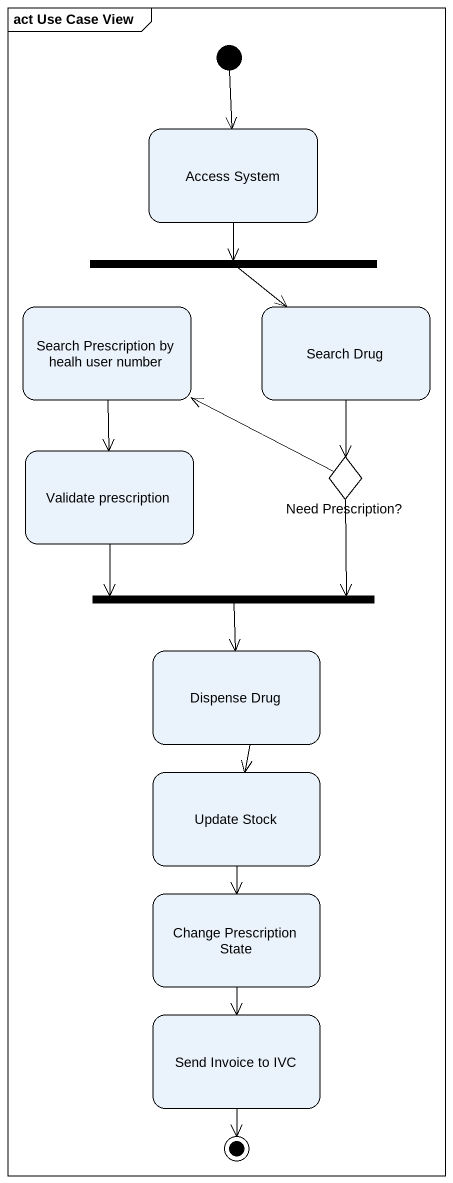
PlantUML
@startuml
mainframe act Use Case View
hide empty description
state "Access System" as Access_System
state fork1 <<fork>>
state "Search Prescription by healh user number" as Search_Prescription_by
state "Search Drug" as Search_Drug
state "Validate prescription" as Validate_prescription
state "Need Prescription?" as Need_Prescription <<choice>>
state fork2 <<join>>
state "Dispense Drug" as Dispense_Drug
state "Update Stock" as Update_Stock
state "Change Prescription State" as Change_Prescription_State
state "Send Invoice to IVC" as Send_Invoice_to_IVC
[*] --> Access_System
Access_System --> fork1
fork1 --> Search_Drug
Search_Prescription_by --> Validate_prescription
Search_Drug --> Need_Prescription
Validate_prescription --> fork2
Need_Prescription -left-> Search_Prescription_by
Need_Prescription --> fork2
fork2 --> Dispense_Drug
Dispense_Drug --> Update_Stock
Update_Stock --> Change_Prescription_State
Change_Prescription_State --> Send_Invoice_to_IVC
Send_Invoice_to_IVC --> [*]
@enduml
